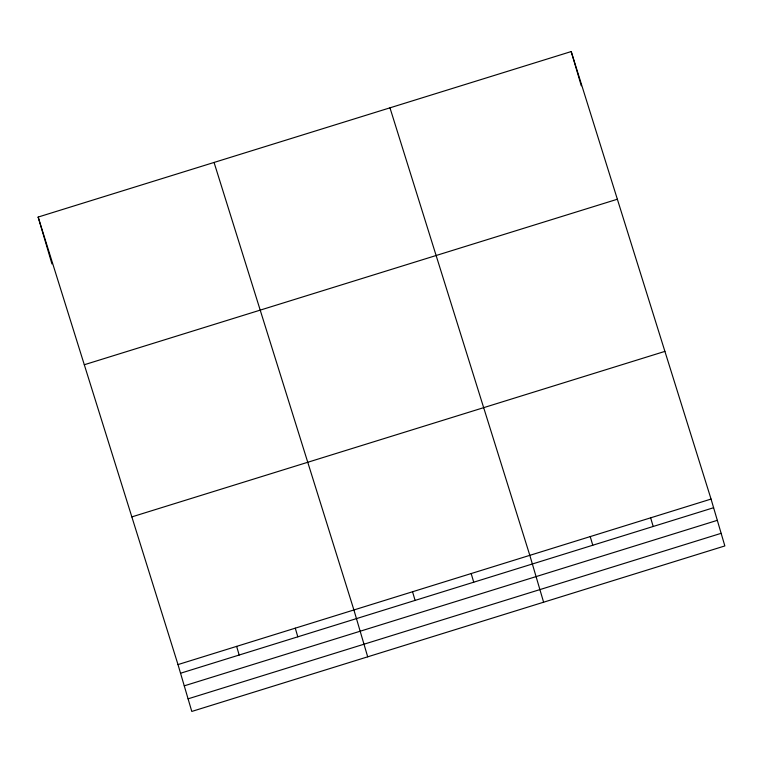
<?xml version="1.0" encoding="UTF-8"?>
<svg xmlns="http://www.w3.org/2000/svg" width="763" height="763" viewBox="0 0 763 763"><rect width="100%" height="100%" fill="white"/><g stroke="black" fill="none" stroke-linecap="round" stroke-linejoin="round"><path stroke-width="1.14" d="M38.15 217.064L571.21 51.56L711.059 499.069L724.85 545.936L191.79 711.44L177.998 664.583L38.15 217.064L51.941 263.931M84.302 364.743L617.353 199.238M131.846 516.894L664.907 351.39M177.998 664.583L711.059 499.069M180.545 673.233L713.605 507.719M184.255 685.842L717.315 520.337M188.079 698.832L721.14 533.327M389.969 107.831L529.818 555.34L543.609 602.207M214.06 162.443L353.908 609.961L367.699 656.829M571.21 51.56L581.292 85.809M650.639 517.829L653.185 526.48M590.228 536.589L592.775 545.24M471.181 573.547L473.728 582.198M412.545 591.754L415.091 600.405M295.271 628.168L297.818 636.819M236.635 646.375L239.181 655.026"/></g></svg>
